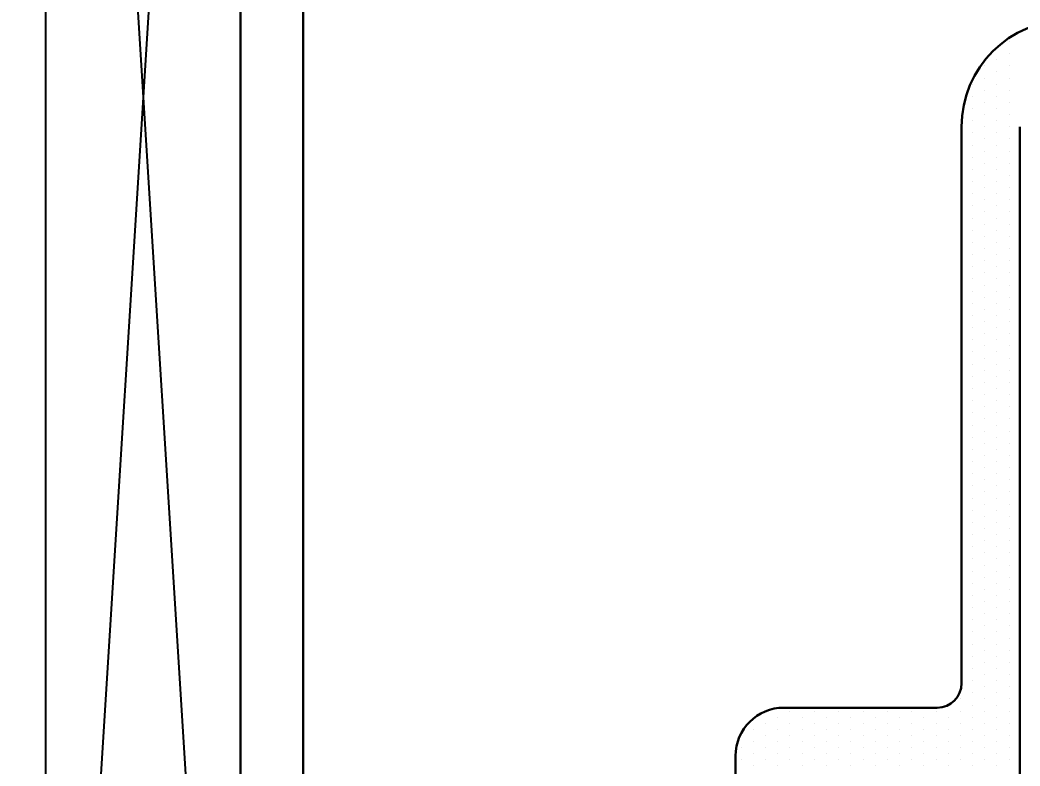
# Model space of a CAD drawing. Header units: inches. Extents: x 3.8 to 36.3, y 0.9 to 43.6.
# Drawn here: x 8.928 to 10.211, y 25.112 to 26.069 of the extents above; entities that cross this region are included whole.
import ezdxf

# ---------------------------------------------------------------- set-up
doc = ezdxf.new("R2010")
doc.units = ezdxf.units.IN
doc.header["$MEASUREMENT"] = 0
for name, color, linetype in [('R-ANNO-DIMS', 3, 'Continuous'), ('R-SWTS-DET1', 1, 'Continuous'), ('R-SWTS-DET3', 5, 'Continuous'), ('R-SWTS-PAT1', 5, 'Continuous')]:
    doc.layers.add(name, color=color, linetype=linetype)
doc.styles.add('SWTSTEXT', font='romans.shx')
doc.dimstyles.new('SWTSARCH', dxfattribs={"dimtxt": 0.25, "dimasz": 0.25, "dimexe": 0.179688, "dimexo": 0.0625, "dimgap": 0.125, "dimtad": 1, "dimtih": 1, "dimtoh": 1, "dimdec": 4, "dimzin": 4, "dimdsep": 46, "dimlunit": 4, "dimtxsty": 'SWTSTEXT', "dimcen": 0.1875, "dimdle": 0.179688, "dimclrd": 256, "dimclre": 256, "dimclrt": 256, "dimadec": 0, "dimazin": 1, "dimtfac": 1, "dimtdec": 4, "dimtofl": 0, "dimtmove": 0, "dimatfit": 3, "dimfxl": 0, "dimfrac": 2, "dimtolj": 1, "dimtzin": 4, "dimlwd": -1, "dimlwe": -1, "dimarcsym": 0})

# ---------------------------------------------------------------- blocks, each defined once
blk = doc.blocks.new('*D4')
at = {"layer": 'Defpoints', "color": 0}
for p in [(8.0653, 28.2319), (9.2111, 28.2319), (9.211, 23.7441)]:
    blk.add_point(p, dxfattribs=at)
at = {"layer": 'R-ANNO-DIMS'}
for p, q in [((9.1486, 28.2319), (7.8856, 28.2319)), ((8.0653, 27.9819), (8.0653, 26.3095)), ((8.0653, 23.9941), (8.0653, 25.6786)), ((9.1485, 23.7441), (7.8856, 23.7441))]:
    blk.add_line(p, q, dxfattribs=at)
for points in [[(8.0236, 27.9819), (8.107, 27.9819), (8.0653, 28.2319)], [(8.0236, 23.9941), (8.107, 23.9941), (8.0653, 23.7441)]]:
    blk.add_solid(points, dxfattribs=at)
at = {"layer": 'R-ANNO-DIMS', "insert": (8.0653, 25.994), "char_height": 0.25, "attachment_point": 5, "style": 'SWTSTEXT'}
blk.add_mtext('\\A1;4 1/2"', dxfattribs=at)

msp = doc.modelspace()

# ---------------------------------------------------------------- linework, layer by layer
at = {"layer": 'R-SWTS-DET1', "lineweight": 30}
for p, q in [((9.21105, 27.83277), (9.21105, 25.98877)), ((9.29105, 25.98877), (9.29105, 27.61377)), ((9.21105, 25.98877), (9.21105, 24.14477)), ((9.29105, 24.36377), (9.29105, 25.98877)), ((10.136, 25.93208), (10.136, 25.21774)), ((10.211, 24.92849), (10.211, 25.93208)), ((10.10475, 25.18649), (9.908, 25.18649)), ((9.846, 25.12449), (9.846, 24.94949))]:
    msp.add_line(p, q, dxfattribs=at)
for centre, radius, start, end in [((10.273, 25.93208), 0.137, 90, 180), ((10.10475, 25.21774), 0.03125, 270, 0), ((9.908, 25.12449), 0.062, 90, 180)]:
    msp.add_arc(centre, radius, start, end, dxfattribs=at)
at = {"layer": 'R-SWTS-DET3'}
for p, q in [((8.96118, 23.378), (8.96118, 28.71685)), ((8.96118, 23.96685), (9.21118, 27.96685)), ((8.96118, 27.96685), (9.21118, 23.96685))]:
    msp.add_line(p, q, dxfattribs=at)
at = {"layer": 'R-SWTS-PAT1'}
for p, q in [((10.18149, 26.03361), (10.18149, 26.03361)), ((10.19711, 26.04143), (10.19711, 26.04143)), ((10.19711, 26.0258), (10.19711, 26.0258)), ((10.16586, 26.01018), (10.16586, 26.01018)), ((10.18149, 26.01799), (10.18149, 26.01799)), ((10.19711, 26.01018), (10.19711, 26.01018)), ((10.18149, 26.00236), (10.18149, 26.00236)), ((10.15024, 25.98674), (10.15024, 25.98674)), ((10.16586, 25.99455), (10.16586, 25.99455)), ((10.18149, 25.98674), (10.18149, 25.98674)), ((10.19711, 25.99455), (10.19711, 25.99455)), ((10.15024, 25.97111), (10.15024, 25.97111)), ((10.16586, 25.97893), (10.16586, 25.97893)), ((10.18149, 25.97111), (10.18149, 25.97111)), ((10.19711, 25.97893), (10.19711, 25.97893)), ((10.16586, 25.9633), (10.16586, 25.9633)), ((10.19711, 25.9633), (10.19711, 25.9633)), ((10.15024, 25.95549), (10.15024, 25.95549)), ((10.16586, 25.94768), (10.16586, 25.94768)), ((10.18149, 25.95549), (10.18149, 25.95549)), ((10.19711, 25.94768), (10.19711, 25.94768)), ((10.15024, 25.93986), (10.15024, 25.93986)), ((10.16586, 25.93205), (10.16586, 25.93205)), ((10.18149, 25.93986), (10.18149, 25.93986)), ((10.19711, 25.93205), (10.19711, 25.93205)), ((10.15024, 25.92424), (10.15024, 25.92424)), ((10.18149, 25.92424), (10.18149, 25.92424)), ((10.15024, 25.90861), (10.15024, 25.90861)), ((10.16586, 25.91643), (10.16586, 25.91643)), ((10.18149, 25.90861), (10.18149, 25.90861)), ((10.19711, 25.91643), (10.19711, 25.91643)), ((10.15024, 25.89299), (10.15024, 25.89299)), ((10.16586, 25.9008), (10.16586, 25.9008)), ((10.18149, 25.89299), (10.18149, 25.89299)), ((10.19711, 25.9008), (10.19711, 25.9008)), ((10.16586, 25.88518), (10.16586, 25.88518)), ((10.19711, 25.88518), (10.19711, 25.88518)), ((10.15024, 25.87736), (10.15024, 25.87736)), ((10.16586, 25.86955), (10.16586, 25.86955)), ((10.18149, 25.87736), (10.18149, 25.87736)), ((10.19711, 25.86955), (10.19711, 25.86955)), ((10.15024, 25.86174), (10.15024, 25.86174)), ((10.16586, 25.85393), (10.16586, 25.85393)), ((10.18149, 25.86174), (10.18149, 25.86174)), ((10.19711, 25.85393), (10.19711, 25.85393)), ((10.15024, 25.84611), (10.15024, 25.84611)), ((10.18149, 25.84611), (10.18149, 25.84611)), ((10.15024, 25.83049), (10.15024, 25.83049)), ((10.16586, 25.8383), (10.16586, 25.8383)), ((10.18149, 25.83049), (10.18149, 25.83049)), ((10.19711, 25.8383), (10.19711, 25.8383)), ((10.16586, 25.82268), (10.16586, 25.82268)), ((10.19711, 25.82268), (10.19711, 25.82268)), ((10.15024, 25.81486), (10.15024, 25.81486)), ((10.16586, 25.80705), (10.16586, 25.80705)), ((10.18149, 25.81486), (10.18149, 25.81486)), ((10.19711, 25.80705), (10.19711, 25.80705)), ((10.15024, 25.79924), (10.15024, 25.79924)), ((10.16586, 25.79143), (10.16586, 25.79143)), ((10.18149, 25.79924), (10.18149, 25.79924)), ((10.19711, 25.79143), (10.19711, 25.79143)), ((10.15024, 25.78361), (10.15024, 25.78361)), ((10.18149, 25.78361), (10.18149, 25.78361)), ((10.15024, 25.76799), (10.15024, 25.76799)), ((10.16586, 25.7758), (10.16586, 25.7758)), ((10.18149, 25.76799), (10.18149, 25.76799)), ((10.19711, 25.7758), (10.19711, 25.7758)), ((10.15024, 25.75236), (10.15024, 25.75236)), ((10.16586, 25.76018), (10.16586, 25.76018)), ((10.18149, 25.75236), (10.18149, 25.75236)), ((10.19711, 25.76018), (10.19711, 25.76018)), ((10.16586, 25.74455), (10.16586, 25.74455)), ((10.19711, 25.74455), (10.19711, 25.74455)), ((10.15024, 25.73674), (10.15024, 25.73674)), ((10.16586, 25.72893), (10.16586, 25.72893)), ((10.18149, 25.73674), (10.18149, 25.73674)), ((10.19711, 25.72893), (10.19711, 25.72893)), ((10.15024, 25.72111), (10.15024, 25.72111)), ((10.16586, 25.7133), (10.16586, 25.7133)), ((10.18149, 25.72111), (10.18149, 25.72111)), ((10.19711, 25.7133), (10.19711, 25.7133)), ((10.15024, 25.70549), (10.15024, 25.70549)), ((10.18149, 25.70549), (10.18149, 25.70549)), ((10.15024, 25.68986), (10.15024, 25.68986)), ((10.16586, 25.69768), (10.16586, 25.69768)), ((10.18149, 25.68986), (10.18149, 25.68986)), ((10.19711, 25.69768), (10.19711, 25.69768)), ((10.15024, 25.67424), (10.15024, 25.67424)), ((10.16586, 25.68205), (10.16586, 25.68205)), ((10.18149, 25.67424), (10.18149, 25.67424)), ((10.19711, 25.68205), (10.19711, 25.68205)), ((10.16586, 25.66643), (10.16586, 25.66643)), ((10.19711, 25.66643), (10.19711, 25.66643)), ((10.15024, 25.65861), (10.15024, 25.65861)), ((10.16586, 25.6508), (10.16586, 25.6508)), ((10.18149, 25.65861), (10.18149, 25.65861)), ((10.19711, 25.6508), (10.19711, 25.6508)), ((10.15024, 25.64299), (10.15024, 25.64299)), ((10.18149, 25.64299), (10.18149, 25.64299)), ((10.15024, 25.62736), (10.15024, 25.62736)), ((10.16586, 25.63518), (10.16586, 25.63518)), ((10.18149, 25.62736), (10.18149, 25.62736)), ((10.19711, 25.63518), (10.19711, 25.63518)), ((10.15024, 25.61174), (10.15024, 25.61174)), ((10.16586, 25.61955), (10.16586, 25.61955)), ((10.18149, 25.61174), (10.18149, 25.61174)), ((10.19711, 25.61955), (10.19711, 25.61955)), ((10.16586, 25.60393), (10.16586, 25.60393)), ((10.19711, 25.60393), (10.19711, 25.60393)), ((10.15024, 25.59611), (10.15024, 25.59611)), ((10.16586, 25.5883), (10.16586, 25.5883)), ((10.18149, 25.59611), (10.18149, 25.59611)), ((10.19711, 25.5883), (10.19711, 25.5883)), ((10.15024, 25.58049), (10.15024, 25.58049)), ((10.16586, 25.57268), (10.16586, 25.57268)), ((10.18149, 25.58049), (10.18149, 25.58049)), ((10.19711, 25.57268), (10.19711, 25.57268)), ((10.15024, 25.56486), (10.15024, 25.56486)), ((10.18149, 25.56486), (10.18149, 25.56486)), ((10.15024, 25.54924), (10.15024, 25.54924)), ((10.16586, 25.55705), (10.16586, 25.55705)), ((10.18149, 25.54924), (10.18149, 25.54924)), ((10.19711, 25.55705), (10.19711, 25.55705)), ((10.15024, 25.53361), (10.15024, 25.53361)), ((10.16586, 25.54143), (10.16586, 25.54143)), ((10.18149, 25.53361), (10.18149, 25.53361)), ((10.19711, 25.54143), (10.19711, 25.54143)), ((10.16586, 25.5258), (10.16586, 25.5258)), ((10.19711, 25.5258), (10.19711, 25.5258)), ((10.15024, 25.51799), (10.15024, 25.51799)), ((10.16586, 25.51018), (10.16586, 25.51018)), ((10.18149, 25.51799), (10.18149, 25.51799)), ((10.19711, 25.51018), (10.19711, 25.51018)), ((10.15024, 25.50236), (10.15024, 25.50236)), ((10.16586, 25.49455), (10.16586, 25.49455)), ((10.18149, 25.50236), (10.18149, 25.50236)), ((10.19711, 25.49455), (10.19711, 25.49455)), ((10.15024, 25.48674), (10.15024, 25.48674)), ((10.18149, 25.48674), (10.18149, 25.48674)), ((10.15024, 25.47111), (10.15024, 25.47111)), ((10.16586, 25.47893), (10.16586, 25.47893)), ((10.18149, 25.47111), (10.18149, 25.47111)), ((10.19711, 25.47893), (10.19711, 25.47893)), ((10.16586, 25.4633), (10.16586, 25.4633)), ((10.19711, 25.4633), (10.19711, 25.4633)), ((10.15024, 25.45549), (10.15024, 25.45549)), ((10.16586, 25.44768), (10.16586, 25.44768)), ((10.18149, 25.45549), (10.18149, 25.45549)), ((10.19711, 25.44768), (10.19711, 25.44768)), ((10.15024, 25.43986), (10.15024, 25.43986)), ((10.16586, 25.43205), (10.16586, 25.43205)), ((10.18149, 25.43986), (10.18149, 25.43986)), ((10.19711, 25.43205), (10.19711, 25.43205)), ((10.15024, 25.42424), (10.15024, 25.42424)), ((10.18149, 25.42424), (10.18149, 25.42424)), ((10.15024, 25.40861), (10.15024, 25.40861)), ((10.16586, 25.41643), (10.16586, 25.41643)), ((10.18149, 25.40861), (10.18149, 25.40861)), ((10.19711, 25.41643), (10.19711, 25.41643)), ((10.15024, 25.39299), (10.15024, 25.39299)), ((10.16586, 25.4008), (10.16586, 25.4008)), ((10.18149, 25.39299), (10.18149, 25.39299)), ((10.19711, 25.4008), (10.19711, 25.4008)), ((10.16586, 25.38518), (10.16586, 25.38518)), ((10.19711, 25.38518), (10.19711, 25.38518)), ((10.15024, 25.37736), (10.15024, 25.37736)), ((10.16586, 25.36955), (10.16586, 25.36955)), ((10.18149, 25.37736), (10.18149, 25.37736)), ((10.19711, 25.36955), (10.19711, 25.36955)), ((10.15024, 25.36174), (10.15024, 25.36174)), ((10.16586, 25.35393), (10.16586, 25.35393)), ((10.18149, 25.36174), (10.18149, 25.36174)), ((10.19711, 25.35393), (10.19711, 25.35393)), ((10.15024, 25.34611), (10.15024, 25.34611)), ((10.18149, 25.34611), (10.18149, 25.34611)), ((10.15024, 25.33049), (10.15024, 25.33049)), ((10.16586, 25.3383), (10.16586, 25.3383)), ((10.18149, 25.33049), (10.18149, 25.33049)), ((10.19711, 25.3383), (10.19711, 25.3383)), ((10.15024, 25.31486), (10.15024, 25.31486)), ((10.16586, 25.32268), (10.16586, 25.32268)), ((10.18149, 25.31486), (10.18149, 25.31486)), ((10.19711, 25.32268), (10.19711, 25.32268)), ((10.16586, 25.30705), (10.16586, 25.30705)), ((10.19711, 25.30705), (10.19711, 25.30705)), ((10.15024, 25.29924), (10.15024, 25.29924)), ((10.16586, 25.29143), (10.16586, 25.29143)), ((10.18149, 25.29924), (10.18149, 25.29924)), ((10.19711, 25.29143), (10.19711, 25.29143)), ((10.15024, 25.28361), (10.15024, 25.28361)), ((10.18149, 25.28361), (10.18149, 25.28361)), ((10.15024, 25.26799), (10.15024, 25.26799)), ((10.16586, 25.2758), (10.16586, 25.2758)), ((10.18149, 25.26799), (10.18149, 25.26799)), ((10.19711, 25.2758), (10.19711, 25.2758)), ((10.15024, 25.25236), (10.15024, 25.25236)), ((10.16586, 25.26018), (10.16586, 25.26018)), ((10.18149, 25.25236), (10.18149, 25.25236)), ((10.19711, 25.26018), (10.19711, 25.26018)), ((10.16586, 25.24455), (10.16586, 25.24455)), ((10.19711, 25.24455), (10.19711, 25.24455)), ((10.15024, 25.23674), (10.15024, 25.23674)), ((10.16586, 25.22893), (10.16586, 25.22893)), ((10.18149, 25.23674), (10.18149, 25.23674)), ((10.19711, 25.22893), (10.19711, 25.22893)), ((10.15024, 25.22111), (10.15024, 25.22111)), ((10.16586, 25.2133), (10.16586, 25.2133)), ((10.18149, 25.22111), (10.18149, 25.22111)), ((10.19711, 25.2133), (10.19711, 25.2133)), ((10.15024, 25.20549), (10.15024, 25.20549)), ((10.18149, 25.20549), (10.18149, 25.20549)), ((10.11899, 25.18986), (10.11899, 25.18986)), ((10.13461, 25.19768), (10.13461, 25.19768)), ((10.15024, 25.18986), (10.15024, 25.18986)), ((10.16586, 25.19768), (10.16586, 25.19768)), ((10.18149, 25.18986), (10.18149, 25.18986)), ((10.19711, 25.19768), (10.19711, 25.19768)), ((9.90024, 25.17424), (9.90024, 25.17424)), ((9.91586, 25.18205), (9.91586, 25.18205)), ((9.93149, 25.17424), (9.93149, 25.17424)), ((9.94711, 25.18205), (9.94711, 25.18205)), ((9.96274, 25.17424), (9.96274, 25.17424)), ((9.97836, 25.18205), (9.97836, 25.18205)), ((9.99399, 25.17424), (9.99399, 25.17424)), ((10.00961, 25.18205), (10.00961, 25.18205)), ((10.02524, 25.17424), (10.02524, 25.17424)), ((10.04086, 25.18205), (10.04086, 25.18205)), ((10.05649, 25.17424), (10.05649, 25.17424)), ((10.07211, 25.18205), (10.07211, 25.18205)), ((10.08774, 25.17424), (10.08774, 25.17424)), ((10.10336, 25.18205), (10.10336, 25.18205)), ((10.11899, 25.17424), (10.11899, 25.17424)), ((10.13461, 25.18205), (10.13461, 25.18205)), ((10.15024, 25.17424), (10.15024, 25.17424)), ((10.16586, 25.18205), (10.16586, 25.18205)), ((10.18149, 25.17424), (10.18149, 25.17424)), ((10.19711, 25.18205), (10.19711, 25.18205)), ((9.88461, 25.16643), (9.88461, 25.16643)), ((9.91586, 25.16643), (9.91586, 25.16643)), ((9.94711, 25.16643), (9.94711, 25.16643)), ((9.97836, 25.16643), (9.97836, 25.16643)), ((10.00961, 25.16643), (10.00961, 25.16643)), ((10.04086, 25.16643), (10.04086, 25.16643)), ((10.07211, 25.16643), (10.07211, 25.16643)), ((10.10336, 25.16643), (10.10336, 25.16643)), ((10.13461, 25.16643), (10.13461, 25.16643)), ((10.16586, 25.16643), (10.16586, 25.16643)), ((10.19711, 25.16643), (10.19711, 25.16643)), ((9.85336, 25.1508), (9.85336, 25.1508)), ((9.86899, 25.15861), (9.86899, 25.15861)), ((9.88461, 25.1508), (9.88461, 25.1508)), ((9.90024, 25.15861), (9.90024, 25.15861)), ((9.91586, 25.1508), (9.91586, 25.1508)), ((9.93149, 25.15861), (9.93149, 25.15861)), ((9.94711, 25.1508), (9.94711, 25.1508)), ((9.96274, 25.15861), (9.96274, 25.15861)), ((9.97836, 25.1508), (9.97836, 25.1508)), ((9.99399, 25.15861), (9.99399, 25.15861)), ((10.00961, 25.1508), (10.00961, 25.1508)), ((10.02524, 25.15861), (10.02524, 25.15861)), ((10.04086, 25.1508), (10.04086, 25.1508)), ((10.05649, 25.15861), (10.05649, 25.15861)), ((10.07211, 25.1508), (10.07211, 25.1508)), ((10.08774, 25.15861), (10.08774, 25.15861)), ((10.10336, 25.1508), (10.10336, 25.1508)), ((10.11899, 25.15861), (10.11899, 25.15861)), ((10.13461, 25.1508), (10.13461, 25.1508)), ((10.15024, 25.15861), (10.15024, 25.15861)), ((10.16586, 25.1508), (10.16586, 25.1508)), ((10.18149, 25.15861), (10.18149, 25.15861)), ((10.19711, 25.1508), (10.19711, 25.1508)), ((9.85336, 25.13518), (9.85336, 25.13518)), ((9.86899, 25.14299), (9.86899, 25.14299)), ((9.88461, 25.13518), (9.88461, 25.13518)), ((9.90024, 25.14299), (9.90024, 25.14299)), ((9.91586, 25.13518), (9.91586, 25.13518)), ((9.93149, 25.14299), (9.93149, 25.14299)), ((9.94711, 25.13518), (9.94711, 25.13518)), ((9.96274, 25.14299), (9.96274, 25.14299)), ((9.97836, 25.13518), (9.97836, 25.13518)), ((9.99399, 25.14299), (9.99399, 25.14299)), ((10.00961, 25.13518), (10.00961, 25.13518)), ((10.02524, 25.14299), (10.02524, 25.14299)), ((10.04086, 25.13518), (10.04086, 25.13518)), ((10.05649, 25.14299), (10.05649, 25.14299)), ((10.07211, 25.13518), (10.07211, 25.13518)), ((10.08774, 25.14299), (10.08774, 25.14299)), ((10.10336, 25.13518), (10.10336, 25.13518)), ((10.11899, 25.14299), (10.11899, 25.14299)), ((10.13461, 25.13518), (10.13461, 25.13518)), ((10.15024, 25.14299), (10.15024, 25.14299)), ((10.16586, 25.13518), (10.16586, 25.13518)), ((10.18149, 25.14299), (10.18149, 25.14299)), ((10.19711, 25.13518), (10.19711, 25.13518)), ((9.86899, 25.12736), (9.86899, 25.12736)), ((9.90024, 25.12736), (9.90024, 25.12736)), ((9.93149, 25.12736), (9.93149, 25.12736)), ((9.96274, 25.12736), (9.96274, 25.12736)), ((9.99399, 25.12736), (9.99399, 25.12736)), ((10.02524, 25.12736), (10.02524, 25.12736)), ((10.05649, 25.12736), (10.05649, 25.12736)), ((10.08774, 25.12736), (10.08774, 25.12736)), ((10.11899, 25.12736), (10.11899, 25.12736)), ((10.15024, 25.12736), (10.15024, 25.12736)), ((10.18149, 25.12736), (10.18149, 25.12736)), ((9.85336, 25.11955), (9.85336, 25.11955)), ((9.86899, 25.11174), (9.86899, 25.11174)), ((9.88461, 25.11955), (9.88461, 25.11955)), ((9.90024, 25.11174), (9.90024, 25.11174)), ((9.91586, 25.11955), (9.91586, 25.11955)), ((9.93149, 25.11174), (9.93149, 25.11174)), ((9.94711, 25.11955), (9.94711, 25.11955)), ((9.96274, 25.11174), (9.96274, 25.11174)), ((9.97836, 25.11955), (9.97836, 25.11955)), ((9.99399, 25.11174), (9.99399, 25.11174)), ((10.00961, 25.11955), (10.00961, 25.11955)), ((10.02524, 25.11174), (10.02524, 25.11174)), ((10.04086, 25.11955), (10.04086, 25.11955)), ((10.05649, 25.11174), (10.05649, 25.11174)), ((10.07211, 25.11955), (10.07211, 25.11955)), ((10.08774, 25.11174), (10.08774, 25.11174)), ((10.10336, 25.11955), (10.10336, 25.11955)), ((10.11899, 25.11174), (10.11899, 25.11174)), ((10.13461, 25.11955), (10.13461, 25.11955)), ((10.15024, 25.11174), (10.15024, 25.11174)), ((10.16586, 25.11955), (10.16586, 25.11955)), ((10.18149, 25.11174), (10.18149, 25.11174)), ((10.19711, 25.11955), (10.19711, 25.11955))]:
    msp.add_line(p, q, dxfattribs=at)

# ---------------------------------------------------------------- dimensions: what is measured, and where the dimension line sits
at = {"layer": 'R-ANNO-DIMS'}
dim = msp.add_linear_dim(base=(8.06529, 28.23186), p1=(9.21105, 23.74408), p2=(9.21109, 28.23186), angle=90, dimstyle='SWTSARCH', dxfattribs=at)
dim.commit()
dim.dimension.update_dxf_attribs({"geometry": '*D4', "text_midpoint": (8.06529, 25.99403), "dimtype": 160})

doc.saveas('drawing.dxf')
